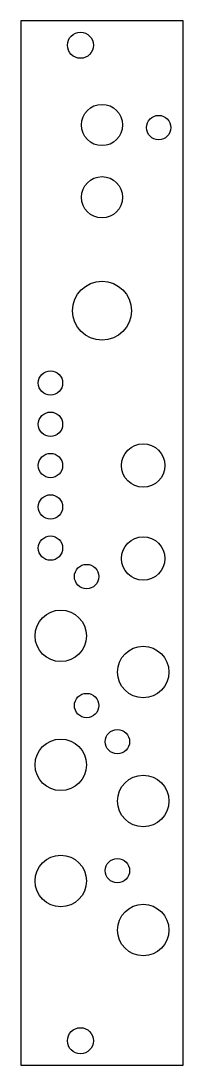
# Model space of a CAD drawing. Extents: x 0 to 20, y 0 to 128.
import ezdxf

# ---------------------------------------------------------------- set-up
doc = ezdxf.new("R2010")
doc.units = 0
doc.layers.add('20', color=7, linetype='CONTINUOUS')

msp = doc.modelspace()

# ---------------------------------------------------------------- linework, layer by layer
at = {"layer": '20'}
for p, q in [((0.16, 128.5), (0.16, 0)), ((20.16, 128.5), (0.16, 128.5)), ((20.16, 0), (20.16, 128.5)), ((0.16, 0), (20.16, 0))]:
    msp.add_line(p, q, dxfattribs=at)
for centre, radius in [((7.5, 125.5), 1.6), ((10.16, 115.69), 2.54), ((17.15, 115.37), 1.5), ((10.16, 106.79), 2.54), ((10.16, 92.83), 3.62), ((3.81, 83.94), 1.5), ((3.81, 78.86), 1.5), ((15.24, 73.78), 2.67), ((3.81, 73.78), 1.5), ((3.81, 68.69), 1.5), ((3.81, 63.62), 1.5), ((15.24, 62.34), 2.67), ((8.26, 60.12), 1.5), ((5.08, 52.82), 3.17), ((15.24, 48.37), 3.17), ((8.26, 44.25), 1.5), ((12.06, 39.8), 1.5), ((5.08, 36.95), 3.17), ((15.24, 32.5), 3.17), ((5.08, 22.66), 3.17), ((12.06, 23.93), 1.5), ((15.24, 16.62), 3.17), ((7.5, 3), 1.6)]:
    msp.add_circle(centre, radius, dxfattribs=at)

doc.saveas('drawing.dxf')
